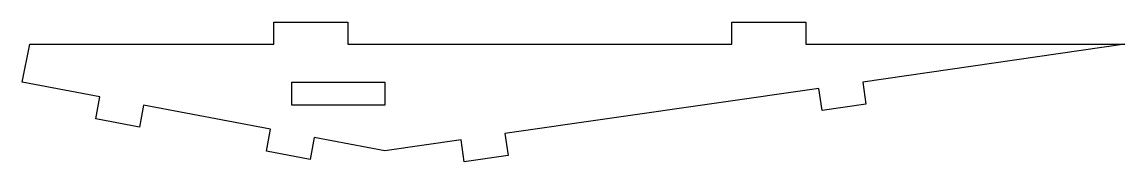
# Model space of a CAD drawing. Header units: millimetres. Extents: x 2864 to 3015, y 1007 to 1027.
import ezdxf

# ---------------------------------------------------------------- set-up
doc = ezdxf.new("R2010")
doc.units = ezdxf.units.MM

msp = doc.modelspace()

# ---------------------------------------------------------------- linework, layer by layer
at = {"color": 254, "true_color": 0xcad1ee, "extrusion": (-7.42782e-07, -6.11198e-17, -1)}
for p, q in [((2898.44, 1023.58, 36.91), (2898.44, 1026.63, 36.91)), ((2898.44, 1026.63, 36.91), (2908.6, 1026.63, 36.91)), ((2908.6, 1026.63, 36.91), (2908.6, 1023.58, 36.91)), ((2961.44, 1023.58, 36.91), (2961.44, 1026.63, 36.91)), ((2961.44, 1026.63, 36.91), (2971.6, 1026.63, 36.91)), ((2971.6, 1026.63, 36.91), (2971.6, 1023.58, 36.91)), ((2863.81, 1018.36, 36.91), (2864.89, 1023.58, 36.91)), ((2864.89, 1023.58, 36.91), (2898.44, 1023.58, 36.91)), ((2908.6, 1023.58, 36.91), (2961.44, 1023.58, 36.91)), ((2971.6, 1023.58, 36.91), (3015.48, 1023.58, 36.91)), ((3015.48, 1023.58, 36.91), (2979.42, 1018.39, 36.91)), ((2874.52, 1016.34, 36.91), (2863.81, 1018.36, 36.91)), ((2900.92, 1015.2, 36.91), (2900.92, 1018.36, 36.91)), ((2900.92, 1018.36, 36.91), (2913.71, 1018.36, 36.91)), ((2913.71, 1018.36, 36.91), (2913.71, 1015.2, 36.91)), ((2979.42, 1018.39, 36.91), (2979.85, 1015.37, 36.91)), ((2873.96, 1013.34, 36.91), (2874.52, 1016.34, 36.91)), ((2973.38, 1017.52, 36.91), (2930.22, 1011.3, 36.91)), ((2973.82, 1014.5, 36.91), (2973.38, 1017.52, 36.91)), ((2880.51, 1015.2, 36.91), (2879.95, 1012.21, 36.91)), ((2897.99, 1011.9, 36.91), (2880.51, 1015.2, 36.91)), ((2913.71, 1015.2, 36.91), (2900.92, 1015.2, 36.91)), ((2979.85, 1015.37, 36.91), (2973.82, 1014.5, 36.91)), ((2879.95, 1012.21, 36.91), (2873.96, 1013.34, 36.91)), ((2897.43, 1008.9, 36.91), (2897.99, 1011.9, 36.91)), ((2903.98, 1010.77, 36.91), (2903.42, 1007.77, 36.91)), ((2913.71, 1008.93, 36.91), (2903.98, 1010.77, 36.91)), ((2924.19, 1010.44, 36.91), (2913.71, 1008.93, 36.91)), ((2924.62, 1007.42, 36.91), (2924.19, 1010.44, 36.91)), ((2930.22, 1011.3, 36.91), (2930.66, 1008.29, 36.91)), ((2903.42, 1007.77, 36.91), (2897.43, 1008.9, 36.91)), ((2930.66, 1008.29, 36.91), (2924.62, 1007.42, 36.91))]:
    msp.add_line(p, q, dxfattribs=at)

doc.saveas('drawing.dxf')
